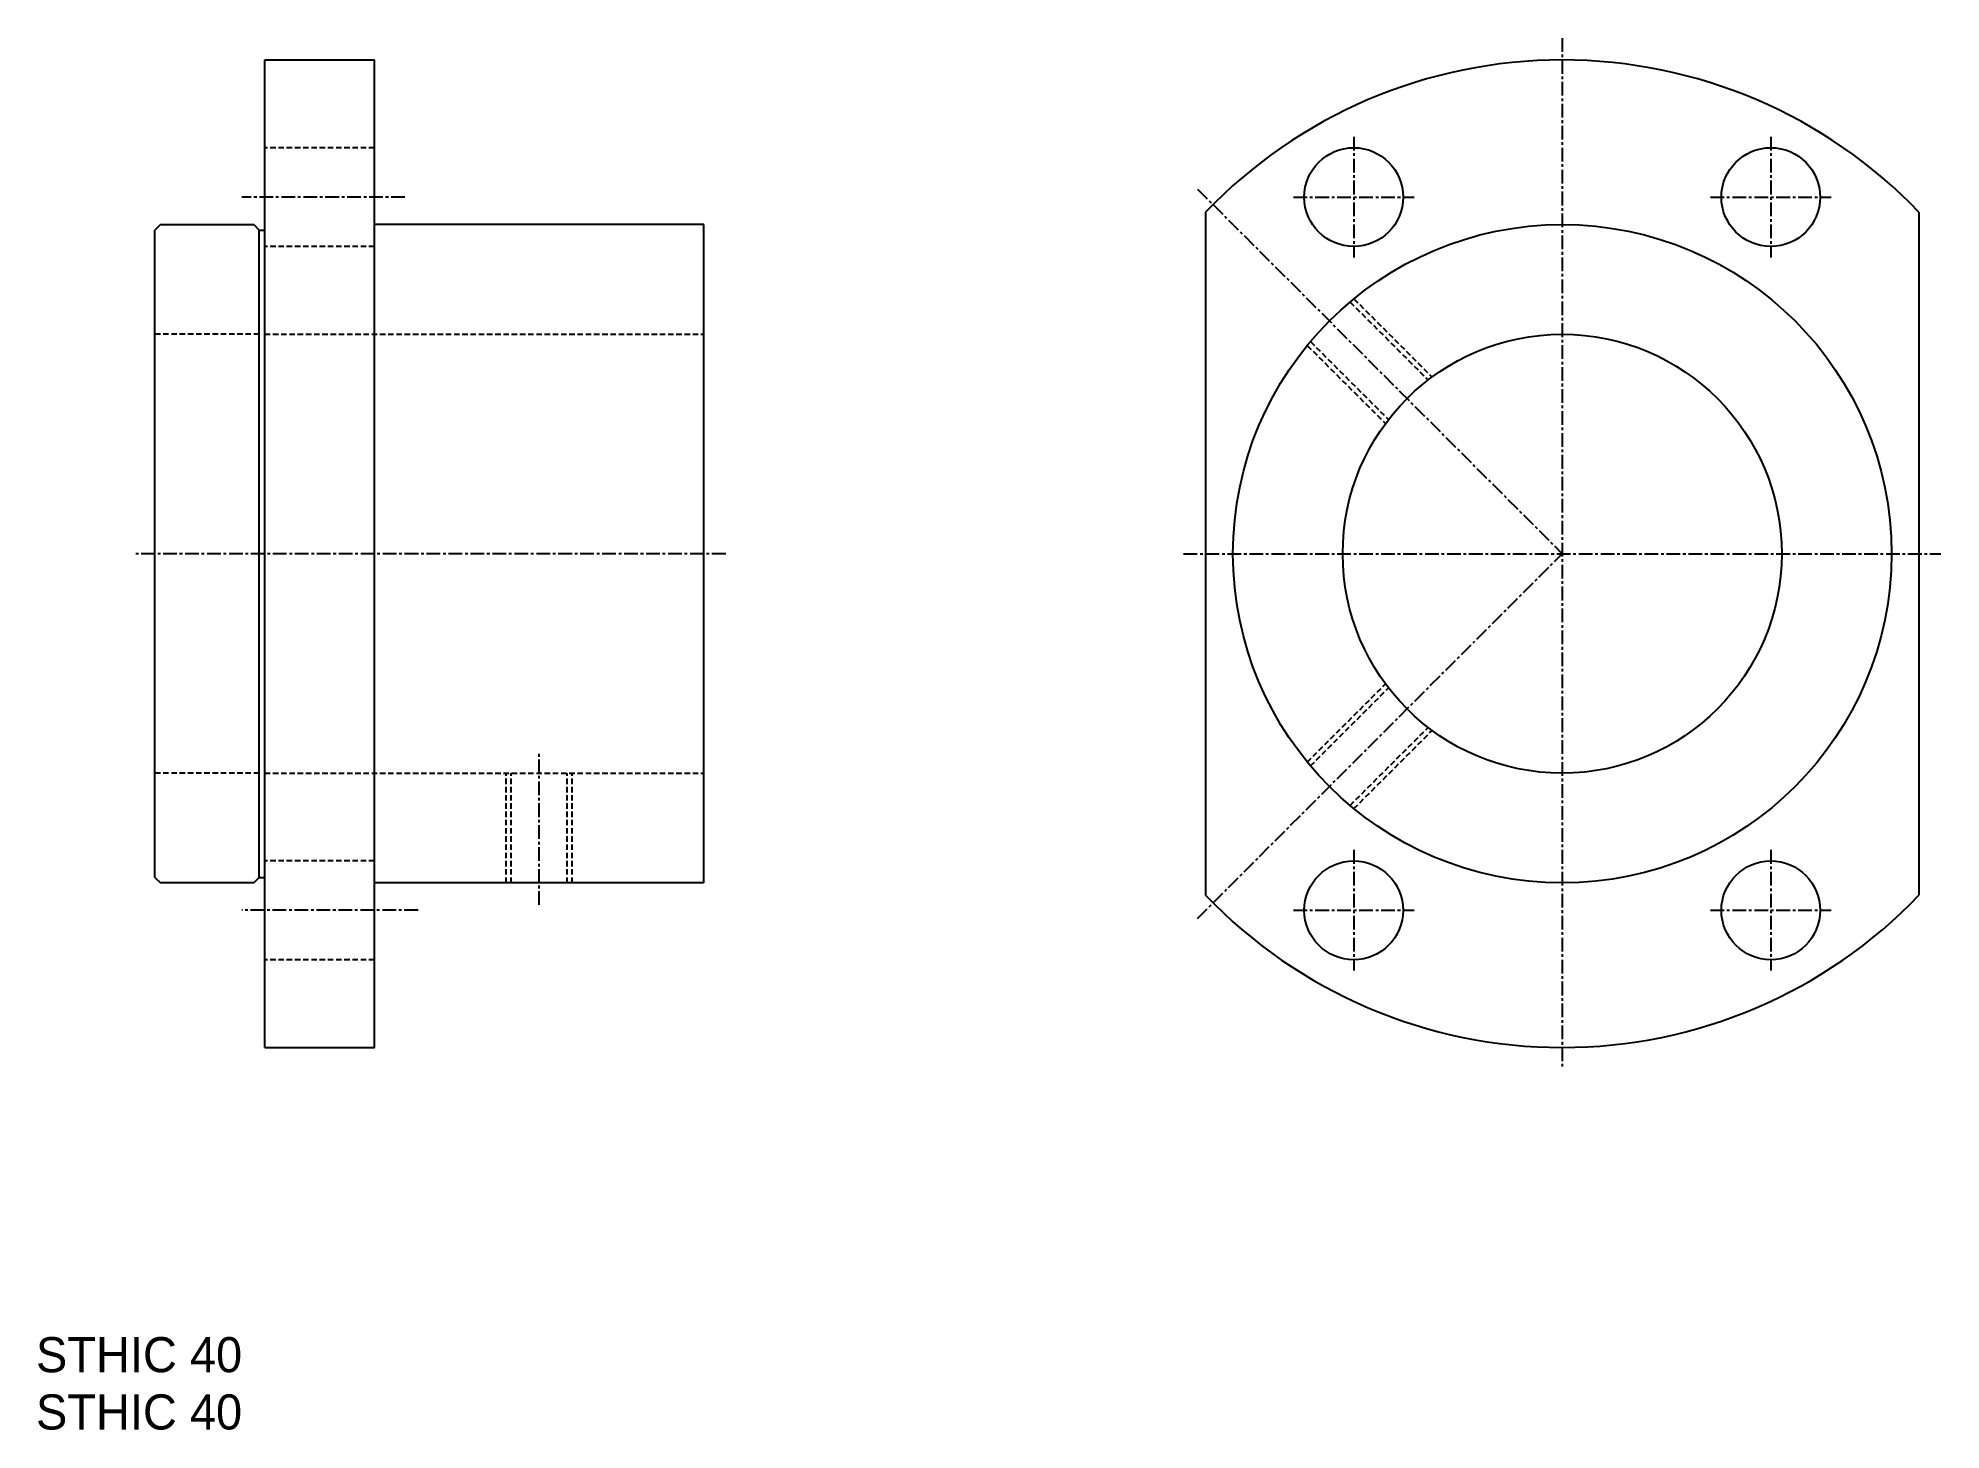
# Model space of a CAD drawing. Extents: x 741 to 914, y -641 to -514.
import ezdxf

# ---------------------------------------------------------------- set-up
doc = ezdxf.new("R2010")
doc.units = 0
doc.linetypes.add('CENTER', pattern=[2, 1.25, -0.25, 0.25, -0.25])
doc.linetypes.add('DASHED', pattern=[0.75, 0.5, -0.25])
doc.layers.get('0').update_dxf_attribs({"linetype": 'CONTINUOUS'})
doc.layers.add('CENTER', color=1, linetype='CENTER')

msp = doc.modelspace()

# ---------------------------------------------------------------- linework, layer by layer
at = {"color": 7, "linetype": 'CONTINUOUS'}
for p, q in [((761.23, -605.74), (761.23, -515.74)), ((761.23, -515.74), (771.23, -515.74)), ((771.23, -605.74), (771.23, -515.74)), ((846.95, -529.62), (846.95, -591.87)), ((911.95, -529.62), (911.95, -591.87)), ((751.73, -530.74), (751.23, -531.24)), ((751.23, -590.24), (751.23, -531.24)), ((751.73, -530.74), (760.23, -530.74)), ((760.23, -530.74), (760.73, -531.24)), ((760.73, -590.24), (760.73, -531.24)), ((760.73, -531.24), (761.23, -531.24)), ((801.23, -530.74), (771.23, -530.74)), ((801.23, -590.74), (801.23, -530.74)), ((751.23, -590.24), (751.73, -590.74)), ((760.23, -590.74), (751.73, -590.74)), ((760.73, -590.24), (760.23, -590.74)), ((760.73, -590.24), (761.23, -590.24)), ((801.23, -590.74), (771.23, -590.74)), ((761.23, -605.74), (771.23, -605.74))]:
    msp.add_line(p, q, dxfattribs=at)
at = {"color": 3, "linetype": 'DASHED'}
for p, q in [((771.23, -523.74), (761.23, -523.74)), ((771.23, -532.74), (761.23, -532.74)), ((860.12, -537.8), (867.23, -544.91)), ((860.47, -537.51), (867.59, -544.64)), ((760.73, -540.74), (751.23, -540.74)), ((761.23, -540.74), (801.23, -540.74)), ((856.22, -541.76), (863.35, -548.88)), ((856.51, -541.41), (863.62, -548.52)), ((856.22, -579.73), (863.35, -572.6)), ((856.51, -580.08), (863.62, -572.97)), ((860.12, -583.68), (867.23, -576.57)), ((860.47, -583.97), (867.59, -576.85)), ((760.73, -580.74), (751.23, -580.74)), ((761.23, -580.74), (801.23, -580.74)), ((783.23, -590.74), (783.23, -580.74)), ((783.68, -590.74), (783.68, -580.74)), ((788.78, -590.74), (788.78, -580.74)), ((789.23, -590.74), (789.23, -580.74)), ((771.23, -588.74), (761.23, -588.74)), ((771.23, -597.74), (761.23, -597.74))]:
    msp.add_line(p, q, dxfattribs=at)
at = {"color": 7, "linetype": 'CONTINUOUS'}
for centre, radius in [((860.45, -528.24), 4.5), ((898.45, -528.24), 4.5), ((879.45, -560.74), 30), ((879.45, -560.74), 20), ((860.45, -593.24), 4.5), ((898.45, -593.24), 4.5)]:
    msp.add_circle(centre, radius, dxfattribs=at)
for start, end in [(43.7617, 136.2383), (223.7617, 316.2383)]:
    msp.add_arc((879.45, -560.74), 45, start, end, dxfattribs=at)
at = {"layer": 'CENTER', "color": 1, "linetype": 'CENTER'}
for p, q in [((879.45, -513.74), (879.45, -607.74)), ((860.45, -522.74), (860.45, -533.74)), ((898.45, -522.74), (898.45, -533.74)), ((774, -528.24), (759.14, -528.24)), ((846.22, -527.51), (879.45, -560.74)), ((854.95, -528.24), (865.95, -528.24)), ((892.95, -528.24), (903.95, -528.24)), ((803.23, -560.74), (749.23, -560.74)), ((844.95, -560.74), (913.95, -560.74)), ((846.22, -593.98), (879.45, -560.74)), ((786.23, -592.74), (786.23, -578.74)), ((860.45, -587.74), (860.45, -598.74)), ((898.45, -587.74), (898.45, -598.74)), ((775.2, -593.24), (759.14, -593.24)), ((854.95, -593.24), (865.95, -593.24)), ((892.95, -593.24), (903.95, -593.24))]:
    msp.add_line(p, q, dxfattribs=at)

# ---------------------------------------------------------------- texts
at = {"color": 7, "linetype": 'CONTINUOUS'}
for p in [(740.39, -635.34), (740.39, -640.56)]:
    msp.add_text('STHIC 40', height=3.2, dxfattribs=at).set_placement(p)

doc.saveas('drawing.dxf')
